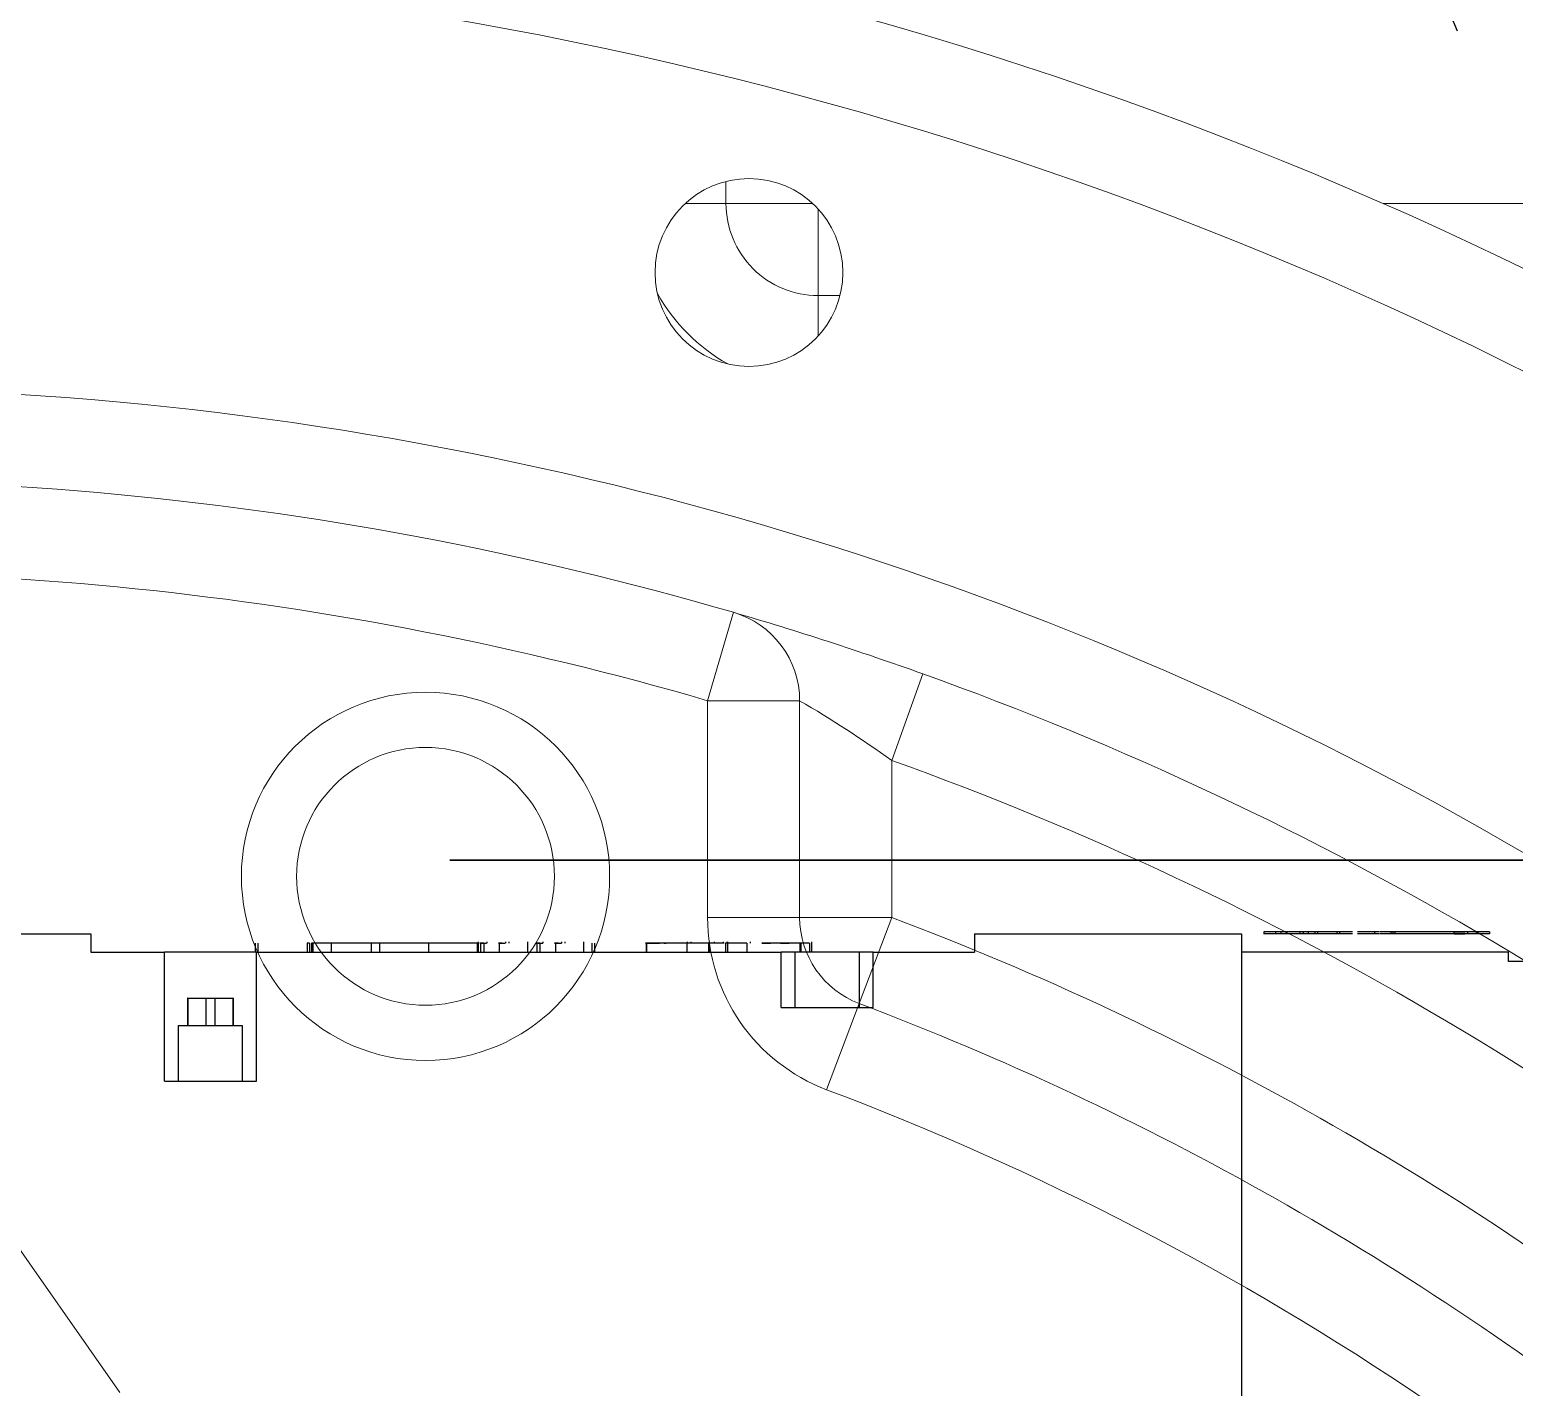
# Model space of a CAD drawing. Header units: millimetres. Extents: x 10462777 to 22643323, y 453826 to 1389191.
# Drawn here: x 11300120.1 to 11300200.7, y 584405.8 to 584479.5 of the extents above; entities that cross this region are included whole.
import ezdxf

# ---------------------------------------------------------------- set-up
doc = ezdxf.new("R2010")
doc.units = ezdxf.units.MM
doc.header["$LTSCALE"] = 200
doc.header["$MEASUREMENT"] = 0
doc.linetypes.add('CENTER2', pattern=[1.125, 0.75, -0.125, 0.125, -0.125])
doc.linetypes.add('PHANTOM', pattern=[2.5, 1.25, -0.25, 0.25, -0.25, 0.25, -0.25])
doc.layers.get('0').update_dxf_attribs({"linetype": 'CONTINUOUS'})
for name, color, linetype in [('2', 2, 'CONTINUOUS'), ('205', 4, 'CONTINUOUS'), ('DV1_DEFAULT', 7, 'CONTINUOUS')]:
    doc.layers.add(name, color=color, linetype=linetype)
doc.layers.add('LAYOUT', color=8, linetype='CONTINUOUS', lineweight=25)

# ---------------------------------------------------------------- blocks, each defined once
blk = doc.blocks.new('r710ic')
at = {"layer": 'DV1_DEFAULT', "color": 7, "linetype": 'Continuous', "lineweight": 0}
for p, q in [((271846.368, 104318.326), (271846.368, 104408.557)), ((271871.907, 104293.314), (271876.614, 104291.628)), ((271876.614, 104291.628), (271885.138, 104291.628)), ((271885.138, 104291.628), (271885.138, 104286.628)), ((271885.138, 104291.628), (271889.815, 104289.862)), ((271894.493, 104288.095), (271889.815, 104289.862)), ((271851.368, 104288.818), (271851.368, 104287.628)), ((271846.368, 104282.628), (271846.368, 104287.335)), ((271851.368, 104287.628), (271846.662, 104287.628)), ((271853.567, 104287.628), (271851.368, 104287.628)), ((271873.368, 104286.628), (271885.138, 104286.628)), ((271873.368, 104281.628), (271873.368, 104286.628)), ((271885.138, 104281.628), (271885.138, 104286.628)), ((271846.368, 104282.628), (271845.169, 104282.628)), ((271846.368, 104280.414), (271846.368, 104282.628)), ((271873.368, 104281.628), (271868.568, 104283.028)), ((271885.138, 104281.628), (271873.368, 104281.628)), ((271883.976, 104230.828), (271910.942, 104249.71))]:
    blk.add_line(p, q, dxfattribs=at)
at = {"layer": 'DV1_DEFAULT', "color": 3, "linetype": 'CENTER2', "lineweight": 0}
blk.add_circle((272041.368, 104232.628), 367.644, dxfattribs=at)
at = {"layer": 'DV1_DEFAULT', "color": 7, "linetype": 'Continuous', "lineweight": 0}
for centre, radius in [((271850.115, 104283.875), 5.1), ((271882.908, 104266.31), 10), ((271882.908, 104266.31), 7)]:
    blk.add_circle(centre, radius, dxfattribs=at)
for centre, radius, start, end in [((272041.368, 104232.628), 213, 126.26703, 191.52219), ((272041.368, 104232.628), 208, 127.28422, 190.91197), ((272041.368, 104232.628), 185, 132.92818, 187.69331), ((272041.368, 104232.628), 180, 138.46678, 160.2971), ((272041.368, 104232.628), 175, 138.46678, 160.2971), ((272041.368, 104232.628), 167, 141.6681, 159.31111), ((272041.368, 104232.628), 162, 141.6681, 159.31111), ((272041.368, 104232.628), 157, 145.89644, 159.31111), ((272041.368, 104232.628), 180, 160.2971, 163.7398), ((271928.395, 104254.463), 63.738, 144.33105, 149.69153), ((271885.138, 104291.628), 5, 270, 339.31111), ((271846.368, 104287.628), 5, 270, 0), ((271885.138, 104291.628), 10, 270, 339.31111), ((271873.368, 104281.628), 5, 90, 163.7398), ((271846.368, 104287.628), 10, 299.25132, 330.63955), ((272041.368, 104232.628), 180, 163.7398, 186.14345), ((272041.368, 104232.628), 175, 163.7398, 184.50662)]:
    blk.add_arc(centre, radius, start, end, dxfattribs=at)
at = {"layer": 'LAYOUT', "color": 3}
blk.add_circle((272041.368, 104232.628), 2050.12, dxfattribs=at)
blk = doc.blocks.new('A$C7DA30AB0')
at = {"layer": 'LAYOUT', "color": 6, "linetype": 'PHANTOM'}
blk.add_circle((3030.448, 3025.987, 0), 2693.021, dxfattribs=at)

msp = doc.modelspace()

# ---------------------------------------------------------------- linework, layer by layer
at = {"layer": '2', "color": 172, "linetype": 'Continuous'}
for p, q in [((11300142.87278, 584434.43819, 0), (11300310.96133, 584434.43819, 0)), ((11300254.78821, 584434.43819, 0), (11300142.87278, 584434.43819, 0))]:
    msp.add_line(p, q, dxfattribs=at)
at = {"layer": '2', "color": 95, "linetype": 'Continuous'}
for p, q in [((11300142.87278, 584434.43819, 0), (11300145.68359, 584434.43819, 0)), ((11300142.87278, 584434.43819, 0), (11300172.87321, 584434.43819, 0)), ((11300246.71097, 584434.43819, 0), (11300145.68359, 584434.43819, 0)), ((11300172.87321, 584434.43819, 0), (11300291.84895, 584434.43819, 0))]:
    msp.add_line(p, q, dxfattribs=at)
at = {"layer": '205', "color": 252, "linetype": 'Continuous'}
for p, q in [((11300108.8723, 584430.43813, 0), (11300123.3725, 584430.43813, 0)), ((11300123.3725, 584430.43813, 0), (11300123.3725, 584429.43812, 0)), ((11300171.37319, 584430.43813, 0), (11300171.37319, 584429.43812, 0)), ((11300171.37319, 584430.43813, 0), (11300185.87339, 584430.43813, 0)), ((11300185.87339, 584430.43813, 0), (11300185.87339, 584396.43765, 0)), ((11300187.08832, 584430.53813, 0), (11300187.08832, 584430.43813, 0)), ((11300187.71333, 584430.53813, 0), (11300187.08832, 584430.53813, 0)), ((11300187.71333, 584430.43813, 0), (11300187.08832, 584430.43813, 0)), ((11300187.71333, 584430.53813, 0), (11300187.71333, 584430.43813, 0)), ((11300188.01691, 584430.53813, 0), (11300187.71333, 584430.53813, 0)), ((11300188.01691, 584430.43813, 0), (11300187.71333, 584430.43813, 0)), ((11300188.01691, 584430.53813, 0), (11300188.01691, 584430.43813, 0)), ((11300188.28477, 584430.53813, 0), (11300188.01691, 584430.53813, 0)), ((11300188.28477, 584430.43813, 0), (11300188.01691, 584430.43813, 0)), ((11300188.28477, 584430.53813, 0), (11300188.28477, 584430.43813, 0)), ((11300189.03478, 584430.53813, 0), (11300188.28477, 584430.53813, 0)), ((11300189.03478, 584430.43813, 0), (11300188.28477, 584430.43813, 0)), ((11300188.4963, 584430.53813, 0), (11300188.4963, 584430.55064, 0)), ((11300188.4963, 584430.42563, 0), (11300188.4963, 584430.43814, 0)), ((11300189.21646, 584430.53813, 0), (11300189.03477, 584430.53813, 0)), ((11300189.21646, 584430.43813, 0), (11300189.03477, 584430.43813, 0)), ((11300189.03478, 584430.53813, 0), (11300189.03478, 584430.43813, 0)), ((11300189.17872, 584430.53813, 0), (11300189.17872, 584430.55064, 0)), ((11300189.17872, 584430.42563, 0), (11300189.17872, 584430.43814, 0)), ((11300189.21646, 584430.53813, 0), (11300189.21646, 584430.43813, 0)), ((11300189.48432, 584430.53813, 0), (11300189.21646, 584430.53813, 0)), ((11300189.48432, 584430.43813, 0), (11300189.21646, 584430.43813, 0)), ((11300189.48432, 584430.53813, 0), (11300189.48432, 584430.43813, 0)), ((11300189.85622, 584430.53813, 0), (11300189.48432, 584430.53813, 0)), ((11300189.85622, 584430.43813, 0), (11300189.48432, 584430.43813, 0)), ((11300189.69585, 584430.53813, 0), (11300189.69585, 584430.55064, 0)), ((11300189.69585, 584430.42563, 0), (11300189.69585, 584430.43813, 0)), ((11300189.99908, 584430.53813, 0), (11300189.85622, 584430.53813, 0)), ((11300189.85622, 584430.53813, 0), (11300189.85622, 584430.43813, 0)), ((11300189.99908, 584430.43813, 0), (11300189.85622, 584430.43813, 0)), ((11300189.99908, 584430.53813, 0), (11300189.99908, 584430.43813, 0)), ((11300191.05575, 584430.53813, 0), (11300189.99908, 584430.53813, 0)), ((11300191.05575, 584430.43813, 0), (11300189.99908, 584430.43813, 0)), ((11300191.19863, 584430.53813, 0), (11300191.05577, 584430.53813, 0)), ((11300191.05577, 584430.53813, 0), (11300191.05577, 584430.43813, 0)), ((11300191.19863, 584430.43813, 0), (11300191.05577, 584430.43813, 0)), ((11300191.19863, 584430.53813, 0), (11300191.19863, 584430.43813, 0)), ((11300191.89475, 584430.53813, 0), (11300191.19863, 584430.53813, 0)), ((11300191.89475, 584430.43813, 0), (11300191.19863, 584430.43813, 0)), ((11300193.09151, 584430.53813, 0), (11300193.09151, 584430.43813, 0)), ((11300193.98128, 584430.53813, 0), (11300193.98128, 584430.43813, 0)), ((11300194.08837, 584430.53813, 0), (11300194.08837, 584430.43813, 0)), ((11300194.08842, 584430.53813, 0), (11300194.08842, 584430.43813, 0)), ((11300194.19557, 584430.53813, 0), (11300194.08842, 584430.53813, 0)), ((11300194.19557, 584430.43813, 0), (11300194.08842, 584430.43813, 0)), ((11300194.19557, 584430.53813, 0), (11300194.19557, 584430.43813, 0)), ((11300197.4099, 584430.53813, 0), (11300197.4099, 584430.43813, 0)), ((11300198.14205, 584430.53813, 0), (11300197.4099, 584430.53813, 0)), ((11300198.14205, 584430.43813, 0), (11300197.4099, 584430.43813, 0)), ((11300198.14205, 584430.53813, 0), (11300198.14205, 584430.43813, 0)), ((11300199.3416, 584430.53813, 0), (11300198.60945, 584430.53813, 0)), ((11300198.60945, 584430.53813, 0), (11300198.60945, 584430.43813, 0)), ((11300199.3416, 584430.43813, 0), (11300198.60945, 584430.43813, 0)), ((11300199.3416, 584430.53813, 0), (11300199.3416, 584430.43813, 0)), ((11300123.3725, 584429.43812, 0), (11300127.37256, 584429.43812, 0)), ((11300127.37256, 584422.43802, 0), (11300127.37256, 584429.43812, 0)), ((11300132.37263, 584429.43812, 0), (11300127.37256, 584429.43812, 0)), ((11300132.31276, 584429.93813, 0), (11300132.31276, 584429.43812, 0)), ((11300132.37263, 584422.43802, 0), (11300132.37263, 584429.43812, 0)), ((11300132.37263, 584429.43812, 0), (11300160.87304, 584429.43812, 0)), ((11300132.45562, 584429.93813, 0), (11300132.45562, 584429.43812, 0)), ((11300135.12232, 584429.93813, 0), (11300135.12232, 584429.43812, 0)), ((11300135.26518, 584429.93813, 0), (11300135.12232, 584429.93813, 0)), ((11300135.25049, 584429.93813, 0), (11300135.25049, 584429.43812, 0)), ((11300135.26518, 584429.93813, 0), (11300135.26518, 584429.43812, 0)), ((11300135.36042, 584429.93813, 0), (11300135.36042, 584429.43812, 0)), ((11300135.43185, 584429.93813, 0), (11300135.36042, 584429.93813, 0)), ((11300136.44099, 584429.93813, 0), (11300135.43185, 584429.93813, 0)), ((11300135.43185, 584429.93813, 0), (11300135.43185, 584429.43812, 0)), ((11300136.44099, 584429.93813, 0), (11300136.36956, 584429.93813, 0)), ((11300136.44099, 584429.93813, 0), (11300136.44099, 584429.43812, 0)), ((11300138.60769, 584429.93813, 0), (11300136.44099, 584429.93813, 0)), ((11300138.60769, 584429.93813, 0), (11300138.60769, 584429.43812, 0)), ((11300139.06008, 584429.93813, 0), (11300138.60769, 584429.93813, 0)), ((11300139.06007, 584429.93813, 0), (11300139.06007, 584429.43812, 0)), ((11300141.72678, 584429.93813, 0), (11300139.06007, 584429.93813, 0)), ((11300142.5766, 584429.93813, 0), (11300141.72675, 584429.93813, 0)), ((11300141.72678, 584429.93813, 0), (11300141.72678, 584429.43812, 0)), ((11300142.77901, 584429.93813, 0), (11300142.57659, 584429.93813, 0)), ((11300144.36967, 584429.93813, 0), (11300144.36967, 584429.43812, 0)), ((11300144.4411, 584429.43812, 0), (11300144.4411, 584430.00063, 0)), ((11300144.55103, 584429.93813, 0), (11300144.55103, 584429.43812, 0)), ((11300144.7177, 584429.93813, 0), (11300144.7177, 584429.43812, 0)), ((11300144.88432, 584430.00063, 0), (11300144.88432, 584429.93812, 0)), ((11300145.56016, 584429.93813, 0), (11300145.56016, 584429.43812, 0)), ((11300145.89346, 584430.00063, 0), (11300145.89346, 584429.93812, 0)), ((11300146.09901, 584429.93813, 0), (11300146.09901, 584430.00063, 0)), ((11300147.10814, 584429.43813, 0), (11300147.10814, 584430.00063, 0)), ((11300147.59869, 584429.93813, 0), (11300147.59869, 584429.43812, 0)), ((11300147.76536, 584429.93813, 0), (11300147.76536, 584429.43812, 0)), ((11300147.93198, 584430.00063, 0), (11300147.93198, 584429.93813, 0)), ((11300148.60783, 584429.93813, 0), (11300148.60783, 584429.43812, 0)), ((11300148.94112, 584430.00063, 0), (11300148.94112, 584429.93813, 0)), ((11300149.14667, 584429.93812, 0), (11300149.14667, 584430.00063, 0)), ((11300150.15581, 584429.43812, 0), (11300150.15581, 584430.00063, 0)), ((11300150.59873, 584429.93813, 0), (11300150.59873, 584429.43812, 0)), ((11300150.74159, 584429.93813, 0), (11300150.74159, 584429.43812, 0)), ((11300153.53647, 584429.93813, 0), (11300153.53647, 584429.43812, 0)), ((11300153.55294, 584429.93813, 0), (11300153.55294, 584429.43812, 0)), ((11300155.75078, 584429.93813, 0), (11300154.74165, 584429.93813, 0)), ((11300155.75079, 584429.93813, 0), (11300155.75079, 584429.43812, 0)), ((11300156.91747, 584429.93813, 0), (11300155.75079, 584429.93813, 0)), ((11300155.76704, 584430.00063, 0), (11300155.76704, 584429.93812, 0)), ((11300155.96946, 584430.00063, 0), (11300155.96946, 584429.93812, 0)), ((11300156.91747, 584429.93813, 0), (11300156.91747, 584429.43812, 0)), ((11300156.95597, 584429.93813, 0), (11300156.91747, 584429.93813, 0)), ((11300156.95575, 584430.00063, 0), (11300156.95575, 584429.93813, 0)), ((11300156.95597, 584429.93813, 0), (11300156.95597, 584429.43812, 0)), ((11300157.23071, 584430.00063, 0), (11300157.23071, 584429.93813, 0)), ((11300157.78164, 584429.93813, 0), (11300157.4651, 584429.93813, 0)), ((11300157.74348, 584429.93813, 0), (11300157.74348, 584430.00063, 0)), ((11300157.84598, 584429.93813, 0), (11300157.84598, 584429.43812, 0)), ((11300157.9651, 584429.93813, 0), (11300157.84605, 584429.93813, 0)), ((11300157.84605, 584429.93813, 0), (11300157.84605, 584429.43812, 0)), ((11300157.94589, 584429.93813, 0), (11300157.94589, 584430.00063, 0)), ((11300157.96488, 584430.00063, 0), (11300157.96488, 584429.93813, 0)), ((11300157.9651, 584429.93813, 0), (11300157.9651, 584429.43812, 0)), ((11300159.00127, 584429.93813, 0), (11300159.00127, 584429.43812, 0)), ((11300159.20715, 584429.93812, 0), (11300159.20715, 584430.00063, 0)), ((11300160.87304, 584426.43808, 0), (11300160.87304, 584429.43812, 0)), ((11300161.62307, 584429.43812, 0), (11300160.87304, 584429.43812, 0)), ((11300161.62305, 584429.43812, 0), (11300161.62305, 584426.43808, 0)), ((11300163.37307, 584429.43812, 0), (11300161.62305, 584429.43812, 0)), ((11300161.89373, 584429.93813, 0), (11300161.89373, 584429.43812, 0)), ((11300161.94135, 584429.93813, 0), (11300161.94135, 584429.43812, 0)), ((11300162.41755, 584429.93813, 0), (11300162.41755, 584429.43812, 0)), ((11300162.53668, 584429.43812, 0), (11300162.53668, 584430.00063, 0)), ((11300165.1231, 584429.43812, 0), (11300163.37307, 584429.43812, 0)), ((11300165.87311, 584429.43812, 0), (11300165.12307, 584429.43812, 0)), ((11300165.1231, 584426.43808, 0), (11300165.1231, 584429.43812, 0)), ((11300165.87311, 584426.43808, 0), (11300165.87311, 584429.43812, 0)), ((11300165.87311, 584429.43812, 0), (11300171.37319, 584429.43812, 0)), ((11300200.3736, 584429.43812, 0), (11300185.87339, 584429.43812, 0)), ((11300200.3736, 584428.93811, 0), (11300200.3736, 584429.43812, 0)), ((11300213.37378, 584428.93811, 0), (11300200.3736, 584428.93811, 0)), ((11300128.62258, 584426.93808, 0), (11300128.62258, 584425.43806, 0)), ((11300128.64783, 584426.93808, 0), (11300128.62258, 584426.93808, 0)), ((11300128.64783, 584426.93808, 0), (11300128.64783, 584425.43806, 0)), ((11300128.64783, 584426.93808, 0), (11300129.62259, 584426.93808, 0)), ((11300129.62259, 584426.93808, 0), (11300129.62259, 584425.43806, 0)), ((11300129.62259, 584426.93808, 0), (11300130.1226, 584426.93808, 0)), ((11300130.1226, 584426.93808, 0), (11300130.1226, 584425.43806, 0)), ((11300130.1226, 584426.93808, 0), (11300131.09736, 584426.93808, 0)), ((11300131.09736, 584426.93808, 0), (11300131.09736, 584425.43806, 0)), ((11300131.09736, 584426.93808, 0), (11300131.12261, 584426.93808, 0)), ((11300131.12261, 584425.43806, 0), (11300131.12261, 584426.93808, 0)), ((11300160.87304, 584426.43808, 0), (11300165.87311, 584426.43808, 0)), ((11300128.12257, 584425.43806, 0), (11300128.12257, 584422.43802, 0)), ((11300129.8726, 584425.43806, 0), (11300128.12257, 584425.43806, 0)), ((11300131.62262, 584425.43806, 0), (11300129.8726, 584425.43806, 0)), ((11300131.62262, 584422.43802, 0), (11300131.62262, 584425.43806, 0)), ((11300127.37256, 584422.43802, 0), (11300132.37263, 584422.43802, 0))]:
    msp.add_line(p, q, dxfattribs=at)
for points, knots in [([(11300193.33841, 584430.53813, 0), (11300193.33393, 584430.53813, 0), (11300193.32537, 584430.53813, 0), (11300193.30725, 584430.53813, 0), (11300193.28715, 584430.53813, 0), (11300193.26414, 584430.53813, 0), (11300193.23853, 584430.53813, 0), (11300193.21059, 584430.53813, 0), (11300193.17916, 584430.53813, 0), (11300193.13321, 584430.53813, 0), (11300193.07162, 584430.53813, 0), (11300192.99543, 584430.53813, 0), (11300192.91411, 584430.53813, 0), (11300192.83015, 584430.53813, 0), (11300192.74579, 584430.53813, 0), (11300192.66226, 584430.53813, 0), (11300192.58, 584430.53813, 0), (11300192.51211, 584430.53813, 0), (11300192.45777, 584430.53813, 0), (11300192.41759, 584430.53813, 0), (11300192.37729, 584430.53813, 0), (11300192.33696, 584430.53813, 0), (11300192.29658, 584430.53813, 0), (11300192.25642, 584430.53813, 0), (11300192.21642, 584430.53813, 0), (11300192.18825, 584430.53813, 0), (11300192.17329, 584430.53813, 0), (11300192.17112, 584430.53813, 0)], [0, 0, 0, 0, 0.06662064, 0.12734973, 0.18259959, 0.23214338, 0.2765127, 0.31595013, 0.35066706, 0.38108158, 0.43640992, 0.48759583, 0.53615986, 0.5833053, 0.63039407, 0.67648421, 0.72184443, 0.76675654, 0.78962423, 0.81357549, 0.83842138, 0.86527624, 0.89409503, 0.92510292, 0.95796484, 0.9938578, 1, 1, 1, 1]), ([(11300193.33841, 584430.43813, 0), (11300193.33393, 584430.43813, 0), (11300193.32537, 584430.43813, 0), (11300193.30725, 584430.43813, 0), (11300193.28715, 584430.43813, 0), (11300193.26414, 584430.43813, 0), (11300193.23853, 584430.43813, 0), (11300193.21059, 584430.43813, 0), (11300193.17916, 584430.43813, 0), (11300193.13321, 584430.43813, 0), (11300193.07162, 584430.43813, 0), (11300192.99543, 584430.43813, 0), (11300192.91411, 584430.43813, 0), (11300192.83015, 584430.43813, 0), (11300192.74579, 584430.43813, 0), (11300192.66226, 584430.43813, 0), (11300192.58, 584430.43813, 0), (11300192.51211, 584430.43813, 0), (11300192.45777, 584430.43813, 0), (11300192.41759, 584430.43813, 0), (11300192.37729, 584430.43813, 0), (11300192.33696, 584430.43813, 0), (11300192.29658, 584430.43813, 0), (11300192.25642, 584430.43813, 0), (11300192.21642, 584430.43813, 0), (11300192.18825, 584430.43813, 0), (11300192.17329, 584430.43813, 0), (11300192.17112, 584430.43813, 0)], [0, 0, 0, 0, 0.06662064, 0.12734973, 0.18259959, 0.23214338, 0.2765127, 0.31595013, 0.35066706, 0.38108158, 0.43640992, 0.48759583, 0.53615986, 0.5833053, 0.63039407, 0.67648421, 0.72184443, 0.76675654, 0.78962423, 0.81357549, 0.83842138, 0.86527624, 0.89409503, 0.92510292, 0.95796484, 0.9938578, 1, 1, 1, 1]), ([(11300194.53796, 584430.53813, 0), (11300194.53348, 584430.53813, 0), (11300194.52492, 584430.53813, 0), (11300194.50681, 584430.53813, 0), (11300194.4867, 584430.53813, 0), (11300194.46369, 584430.53813, 0), (11300194.43808, 584430.53813, 0), (11300194.41014, 584430.53813, 0), (11300194.37871, 584430.53813, 0), (11300194.33277, 584430.53813, 0), (11300194.27117, 584430.53813, 0), (11300194.19498, 584430.53813, 0), (11300194.11366, 584430.53813, 0), (11300194.0297, 584430.53813, 0), (11300193.94534, 584430.53813, 0), (11300193.86181, 584430.53813, 0), (11300193.77955, 584430.53813, 0), (11300193.71167, 584430.53813, 0), (11300193.65732, 584430.53813, 0), (11300193.61715, 584430.53813, 0), (11300193.57684, 584430.53813, 0), (11300193.53651, 584430.53813, 0), (11300193.49613, 584430.53813, 0), (11300193.45597, 584430.53813, 0), (11300193.41597, 584430.53813, 0), (11300193.3878, 584430.53813, 0), (11300193.37284, 584430.53813, 0), (11300193.37068, 584430.53813, 0)], [0, 0, 0, 0, 0.06662064, 0.12734973, 0.18259959, 0.23214338, 0.2765127, 0.31595013, 0.35066706, 0.38108158, 0.43640992, 0.48759583, 0.53615986, 0.5833053, 0.63039407, 0.67648421, 0.72184443, 0.76675654, 0.78962423, 0.81357549, 0.83842138, 0.86527624, 0.89409503, 0.92510292, 0.95796484, 0.9938578, 1, 1, 1, 1]), ([(11300194.53796, 584430.43813, 0), (11300194.53348, 584430.43813, 0), (11300194.52492, 584430.43813, 0), (11300194.50681, 584430.43813, 0), (11300194.4867, 584430.43813, 0), (11300194.46369, 584430.43813, 0), (11300194.43808, 584430.43813, 0), (11300194.41014, 584430.43813, 0), (11300194.37871, 584430.43813, 0), (11300194.33277, 584430.43813, 0), (11300194.27117, 584430.43813, 0), (11300194.19498, 584430.43813, 0), (11300194.11366, 584430.43813, 0), (11300194.0297, 584430.43813, 0), (11300193.94534, 584430.43813, 0), (11300193.86181, 584430.43813, 0), (11300193.77955, 584430.43813, 0), (11300193.71167, 584430.43813, 0), (11300193.65732, 584430.43813, 0), (11300193.61715, 584430.43813, 0), (11300193.57684, 584430.43813, 0), (11300193.53651, 584430.43813, 0), (11300193.49613, 584430.43813, 0), (11300193.45597, 584430.43813, 0), (11300193.41597, 584430.43813, 0), (11300193.3878, 584430.43813, 0), (11300193.37284, 584430.43813, 0), (11300193.37068, 584430.43813, 0)], [0, 0, 0, 0, 0.06662064, 0.12734973, 0.18259959, 0.23214338, 0.2765127, 0.31595013, 0.35066706, 0.38108158, 0.43640992, 0.48759583, 0.53615986, 0.5833053, 0.63039407, 0.67648421, 0.72184443, 0.76675654, 0.78962423, 0.81357549, 0.83842138, 0.86527624, 0.89409503, 0.92510292, 0.95796484, 0.9938578, 1, 1, 1, 1]), ([(11300195.8563, 584430.53813, 0), (11300195.85531, 584430.53813, 0), (11300195.85335, 584430.53813, 0), (11300195.84098, 584430.53813, 0), (11300195.81899, 584430.53813, 0), (11300195.78857, 584430.53813, 0), (11300195.75051, 584430.53813, 0), (11300195.70236, 584430.53813, 0), (11300195.64652, 584430.53813, 0), (11300195.58187, 584430.53813, 0), (11300195.51369, 584430.53813, 0), (11300195.44678, 584430.53813, 0), (11300195.37998, 584430.53813, 0), (11300195.31501, 584430.53813, 0), (11300195.25102, 584430.53813, 0), (11300195.18723, 584430.53813, 0), (11300195.12525, 584430.53813, 0), (11300195.0453, 584430.53813, 0), (11300194.95363, 584430.53813, 0), (11300194.85457, 584430.53813, 0), (11300194.76977, 584430.53813, 0), (11300194.69693, 584430.53813, 0), (11300194.63198, 584430.53813, 0), (11300194.5691, 584430.53813, 0), (11300194.50641, 584430.53813, 0), (11300194.44601, 584430.53813, 0), (11300194.38892, 584430.53813, 0), (11300194.33861, 584430.53813, 0), (11300194.29495, 584430.53813, 0), (11300194.26656, 584430.53813, 0), (11300194.24543, 584430.53813, 0), (11300194.22789, 584430.53813, 0), (11300194.21795, 584430.53813, 0), (11300194.21008, 584430.53813, 0), (11300194.20289, 584430.53813, 0), (11300194.19912, 584430.53813, 0), (11300194.19527, 584430.53813, 0), (11300194.19549, 584430.53813, 0), (11300194.19564, 584430.53813, 0)], [0, 0, 0, 0, 0.0499135, 0.09843398, 0.14534976, 0.19128599, 0.23597059, 0.27998786, 0.32372501, 0.36704198, 0.40861393, 0.44666381, 0.48127224, 0.51231767, 0.54048093, 0.56594135, 0.58884945, 0.61004762, 0.64865229, 0.68183565, 0.71021715, 0.73370489, 0.75548646, 0.77772703, 0.80113089, 0.82539189, 0.84894652, 0.86949102, 0.88740733, 0.90254034, 0.90809689, 0.91266798, 0.9186997, 0.92781495, 0.94046914, 0.95650901, 0.97649552, 1, 1, 1, 1]), ([(11300195.8563, 584430.43813, 0), (11300195.85531, 584430.43813, 0), (11300195.85335, 584430.43813, 0), (11300195.84098, 584430.43813, 0), (11300195.81899, 584430.43813, 0), (11300195.78857, 584430.43813, 0), (11300195.75051, 584430.43813, 0), (11300195.70236, 584430.43813, 0), (11300195.64652, 584430.43813, 0), (11300195.58187, 584430.43813, 0), (11300195.51369, 584430.43813, 0), (11300195.44678, 584430.43813, 0), (11300195.37998, 584430.43813, 0), (11300195.31501, 584430.43813, 0), (11300195.25102, 584430.43813, 0), (11300195.18723, 584430.43813, 0), (11300195.12525, 584430.43813, 0), (11300195.0453, 584430.43813, 0), (11300194.95363, 584430.43813, 0), (11300194.85457, 584430.43813, 0), (11300194.76977, 584430.43813, 0), (11300194.69693, 584430.43813, 0), (11300194.63198, 584430.43813, 0), (11300194.5691, 584430.43813, 0), (11300194.50641, 584430.43813, 0), (11300194.44601, 584430.43813, 0), (11300194.38892, 584430.43813, 0), (11300194.33861, 584430.43813, 0), (11300194.29495, 584430.43813, 0), (11300194.26656, 584430.43813, 0), (11300194.24543, 584430.43813, 0), (11300194.22789, 584430.43813, 0), (11300194.21795, 584430.43813, 0), (11300194.21008, 584430.43813, 0), (11300194.20289, 584430.43813, 0), (11300194.19912, 584430.43813, 0), (11300194.19527, 584430.43813, 0), (11300194.19549, 584430.43813, 0), (11300194.19564, 584430.43813, 0)], [0, 0, 0, 0, 0.0499135, 0.09843398, 0.14534976, 0.19128599, 0.23597059, 0.27998786, 0.32372501, 0.36704198, 0.40861393, 0.44666381, 0.48127224, 0.51231767, 0.54048093, 0.56594135, 0.58884945, 0.61004762, 0.64865229, 0.68183565, 0.71021715, 0.73370489, 0.75548646, 0.77772703, 0.80113089, 0.82539189, 0.84894652, 0.86949102, 0.88740733, 0.90254034, 0.90809689, 0.91266798, 0.9186997, 0.92781495, 0.94046914, 0.95650901, 0.97649552, 1, 1, 1, 1]), ([(11300196.93414, 584430.53813, 0), (11300196.92364, 584430.53813, 0), (11300196.89603, 584430.53813, 0), (11300196.84608, 584430.53813, 0), (11300196.78142, 584430.53813, 0), (11300196.71324, 584430.53813, 0), (11300196.64633, 584430.53813, 0), (11300196.57953, 584430.53813, 0), (11300196.51456, 584430.53813, 0), (11300196.45057, 584430.53813, 0), (11300196.38679, 584430.53813, 0), (11300196.3248, 584430.53813, 0), (11300196.24485, 584430.53813, 0), (11300196.15318, 584430.53813, 0), (11300196.05412, 584430.53813, 0), (11300195.96933, 584430.53813, 0), (11300195.89648, 584430.53813, 0), (11300195.83153, 584430.53813, 0), (11300195.76865, 584430.53813, 0), (11300195.70596, 584430.53813, 0), (11300195.64556, 584430.53813, 0), (11300195.58847, 584430.53813, 0), (11300195.53816, 584430.53813, 0), (11300195.4945, 584430.53813, 0), (11300195.46611, 584430.53813, 0), (11300195.44498, 584430.53813, 0), (11300195.42744, 584430.53813, 0), (11300195.41751, 584430.53813, 0), (11300195.40963, 584430.53813, 0), (11300195.40244, 584430.53813, 0), (11300195.39867, 584430.53813, 0), (11300195.39567, 584430.53813, 0), (11300195.39519, 584430.53813, 0), (11300195.39512, 584430.53813, 0)], [0, 0, 0, 0, 0.04098853, 0.10033365, 0.15910865, 0.21551592, 0.26714423, 0.31410297, 0.35622724, 0.3944408, 0.42898698, 0.46007003, 0.48883296, 0.54121404, 0.58623917, 0.62474885, 0.65661839, 0.68617289, 0.71635021, 0.74810594, 0.78102469, 0.81298498, 0.84086096, 0.86517087, 0.88570422, 0.89324367, 0.899446, 0.90763019, 0.9199983, 0.93716824, 0.95893208, 0.98605095, 1, 1, 1, 1]), ([(11300196.93021, 584430.43813, 0), (11300196.92084, 584430.43813, 0), (11300196.89444, 584430.43813, 0), (11300196.84608, 584430.43813, 0), (11300196.78142, 584430.43813, 0), (11300196.71324, 584430.43813, 0), (11300196.64633, 584430.43813, 0), (11300196.57953, 584430.43813, 0), (11300196.51456, 584430.43813, 0), (11300196.45057, 584430.43813, 0), (11300196.38679, 584430.43813, 0), (11300196.3248, 584430.43813, 0), (11300196.24485, 584430.43813, 0), (11300196.15318, 584430.43813, 0), (11300196.05412, 584430.43813, 0), (11300195.96933, 584430.43813, 0), (11300195.89648, 584430.43813, 0), (11300195.83153, 584430.43813, 0), (11300195.76865, 584430.43813, 0), (11300195.70596, 584430.43813, 0), (11300195.64556, 584430.43813, 0), (11300195.58847, 584430.43813, 0), (11300195.53816, 584430.43813, 0), (11300195.4945, 584430.43813, 0), (11300195.46611, 584430.43813, 0), (11300195.44498, 584430.43813, 0), (11300195.42744, 584430.43813, 0), (11300195.41751, 584430.43813, 0), (11300195.40963, 584430.43813, 0), (11300195.40244, 584430.43813, 0), (11300195.39867, 584430.43813, 0), (11300195.39567, 584430.43813, 0), (11300195.39519, 584430.43813, 0), (11300195.39512, 584430.43813, 0)], [0, 0, 0, 0, 0.0361056, 0.09575288, 0.15482714, 0.21152161, 0.26341279, 0.31061063, 0.35294938, 0.39135752, 0.4260796, 0.45732091, 0.48623029, 0.53887807, 0.58413245, 0.62283821, 0.65487002, 0.684575, 0.71490597, 0.74682338, 0.77990975, 0.81203277, 0.84005069, 0.86448437, 0.88512227, 0.89270011, 0.89893401, 0.90715988, 0.91959096, 0.93684833, 0.95872297, 0.98597993, 1, 1, 1, 1]), ([(11300197.4099, 584430.53813, 0), (11300197.36087, 584430.53813, 0), (11300197.26568, 584430.53813, 0), (11300197.12854, 584430.53813, 0), (11300197.00114, 584430.53813, 0), (11300196.88384, 584430.53813, 0), (11300196.77653, 584430.53813, 0), (11300196.67898, 584430.53813, 0), (11300196.5925, 584430.53813, 0), (11300196.51467, 584430.53813, 0), (11300196.44759, 584430.53813, 0), (11300196.38888, 584430.53813, 0), (11300196.3406, 584430.53813, 0), (11300196.29974, 584430.53813, 0), (11300196.27188, 584430.53813, 0), (11300196.25826, 584430.53813, 0), (11300196.25314, 584430.53813, 0)], [0, 0, 0, 0, 0.0848666, 0.16476547, 0.23981081, 0.31144236, 0.37952844, 0.44520521, 0.50928459, 0.57307852, 0.63785594, 0.70535983, 0.7766214, 0.85184313, 0.93262899, 1, 1, 1, 1]), ([(11300197.4099, 584430.43813, 0), (11300197.36087, 584430.43813, 0), (11300197.26568, 584430.43813, 0), (11300197.12854, 584430.43813, 0), (11300197.00114, 584430.43813, 0), (11300196.88384, 584430.43813, 0), (11300196.77653, 584430.43813, 0), (11300196.67898, 584430.43813, 0), (11300196.5925, 584430.43813, 0), (11300196.51467, 584430.43813, 0), (11300196.44759, 584430.43813, 0), (11300196.38888, 584430.43813, 0), (11300196.3406, 584430.43813, 0), (11300196.29974, 584430.43813, 0), (11300196.27188, 584430.43813, 0), (11300196.25826, 584430.43813, 0), (11300196.25314, 584430.43813, 0)], [0, 0, 0, 0, 0.0848666, 0.16476547, 0.23981081, 0.31144236, 0.37952844, 0.44520521, 0.50928459, 0.57307852, 0.63785594, 0.70535983, 0.7766214, 0.85184313, 0.93262899, 1, 1, 1, 1]), ([(11300198.60945, 584430.53813, 0), (11300198.56042, 584430.53813, 0), (11300198.46524, 584430.53813, 0), (11300198.3281, 584430.53813, 0), (11300198.20069, 584430.53813, 0), (11300198.08339, 584430.53813, 0), (11300197.97608, 584430.53813, 0), (11300197.87853, 584430.53813, 0), (11300197.79205, 584430.53813, 0), (11300197.71422, 584430.53813, 0), (11300197.64715, 584430.53813, 0), (11300197.58843, 584430.53813, 0), (11300197.54015, 584430.53813, 0), (11300197.49929, 584430.53813, 0), (11300197.46913, 584430.53813, 0), (11300197.44641, 584430.53813, 0), (11300197.4339, 584430.53813, 0), (11300197.42928, 584430.53813, 0), (11300197.43398, 584430.53813, 0), (11300197.44665, 584430.53813, 0), (11300197.46926, 584430.53813, 0), (11300197.49999, 584430.53813, 0), (11300197.54045, 584430.53813, 0), (11300197.589, 584430.53813, 0), (11300197.64803, 584430.53813, 0), (11300197.70287, 584430.53813, 0), (11300197.75564, 584430.53813, 0), (11300197.80467, 584430.53813, 0), (11300197.86107, 584430.53813, 0), (11300197.92671, 584430.53813, 0), (11300197.97498, 584430.53813, 0), (11300198.00123, 584430.53813, 0), (11300198.00268, 584430.53813, 0)], [0, 0, 0, 0, 0.0402055, 0.07805754, 0.11361022, 0.14754562, 0.17980135, 0.21091568, 0.24127324, 0.27149558, 0.30218384, 0.33416376, 0.36792388, 0.40356013, 0.44183238, 0.48250414, 0.52610604, 0.57264081, 0.61953604, 0.66439585, 0.70720774, 0.74812176, 0.78755, 0.82549254, 0.86226686, 0.89823001, 0.91626011, 0.93513065, 0.95498424, 0.97608792, 0.99867957, 1, 1, 1, 1]), ([(11300198.60945, 584430.43813, 0), (11300198.56042, 584430.43813, 0), (11300198.46524, 584430.43813, 0), (11300198.3281, 584430.43813, 0), (11300198.20069, 584430.43813, 0), (11300198.08339, 584430.43813, 0), (11300197.97608, 584430.43813, 0), (11300197.87853, 584430.43813, 0), (11300197.79205, 584430.43813, 0), (11300197.71422, 584430.43813, 0), (11300197.64715, 584430.43813, 0), (11300197.58843, 584430.43813, 0), (11300197.54015, 584430.43813, 0), (11300197.49929, 584430.43813, 0), (11300197.46913, 584430.43813, 0), (11300197.44641, 584430.43813, 0), (11300197.4339, 584430.43813, 0), (11300197.42928, 584430.43813, 0), (11300197.43398, 584430.43813, 0), (11300197.44665, 584430.43813, 0), (11300197.46926, 584430.43813, 0), (11300197.49999, 584430.43813, 0), (11300197.54045, 584430.43813, 0), (11300197.589, 584430.43813, 0), (11300197.64803, 584430.43813, 0), (11300197.70287, 584430.43813, 0), (11300197.75564, 584430.43813, 0), (11300197.80467, 584430.43813, 0), (11300197.86107, 584430.43813, 0), (11300197.92671, 584430.43813, 0), (11300197.97498, 584430.43813, 0), (11300198.00123, 584430.43813, 0), (11300198.00268, 584430.43813, 0)], [0, 0, 0, 0, 0.0402055, 0.07805754, 0.11361022, 0.14754562, 0.17980135, 0.21091568, 0.24127324, 0.27149558, 0.30218384, 0.33416376, 0.36792388, 0.40356013, 0.44183238, 0.48250414, 0.52610604, 0.57264081, 0.61953604, 0.66439585, 0.70720774, 0.74812176, 0.78755, 0.82549254, 0.86226686, 0.89823001, 0.91626011, 0.93513065, 0.95498424, 0.97608792, 0.99867957, 1, 1, 1, 1]), ([(11300143.43195, 584429.93813, 0), (11300143.43177, 584429.93813, 0), (11300143.4289, 584429.93813, 0), (11300143.41685, 584429.93813, 0), (11300143.3965, 584429.93813, 0), (11300143.36895, 584429.93813, 0), (11300143.33128, 584429.93813, 0), (11300143.28643, 584429.93813, 0), (11300143.23361, 584429.93813, 0), (11300143.17156, 584429.93813, 0), (11300143.10749, 584429.93813, 0), (11300143.04346, 584429.93813, 0), (11300142.98159, 584429.93813, 0), (11300142.91918, 584429.93813, 0), (11300142.85972, 584429.93813, 0), (11300142.79975, 584429.93813, 0), (11300142.74163, 584429.93813, 0), (11300142.66394, 584429.93813, 0), (11300142.56688, 584429.93813, 0), (11300142.44899, 584429.93813, 0), (11300142.32825, 584429.93813, 0), (11300142.22567, 584429.93813, 0), (11300142.14144, 584429.93813, 0), (11300142.07839, 584429.93813, 0), (11300142.0154, 584429.93813, 0), (11300141.95244, 584429.93813, 0), (11300141.89008, 584429.93813, 0), (11300141.82859, 584429.93813, 0), (11300141.76573, 584429.93813, 0), (11300141.70413, 584429.93813, 0), (11300141.64501, 584429.93813, 0), (11300141.59508, 584429.93813, 0), (11300141.55173, 584429.93813, 0), (11300141.51649, 584429.93813, 0), (11300141.48914, 584429.93813, 0), (11300141.47042, 584429.93813, 0), (11300141.45715, 584429.93813, 0), (11300141.45622, 584429.93813, 0), (11300141.45575, 584429.93813, 0)], [0, 0, 0, 0, 0.03242779, 0.06455556, 0.09560675, 0.12574292, 0.15478444, 0.18330886, 0.21132224, 0.23918564, 0.26613357, 0.29070655, 0.31347348, 0.33423118, 0.35323559, 0.37058984, 0.3867586, 0.40188416, 0.43155614, 0.46196996, 0.49283681, 0.52476232, 0.54131601, 0.55897422, 0.57815635, 0.59923356, 0.62265061, 0.64832453, 0.67668989, 0.70791527, 0.7408748, 0.77431054, 0.80879987, 0.84421877, 0.88094951, 0.91914252, 0.95872306, 1, 1, 1, 1]), ([(11300144.44109, 584429.93813, 0), (11300144.44091, 584429.93813, 0), (11300144.43803, 584429.93813, 0), (11300144.42599, 584429.93813, 0), (11300144.40564, 584429.93813, 0), (11300144.37808, 584429.93813, 0), (11300144.34041, 584429.93813, 0), (11300144.29556, 584429.93813, 0), (11300144.24275, 584429.93813, 0), (11300144.1807, 584429.93813, 0), (11300144.11662, 584429.93813, 0), (11300144.0526, 584429.93813, 0), (11300143.99072, 584429.93813, 0), (11300143.92832, 584429.93813, 0), (11300143.86885, 584429.93813, 0), (11300143.80888, 584429.93813, 0), (11300143.75076, 584429.93813, 0), (11300143.67308, 584429.93813, 0), (11300143.57602, 584429.93813, 0), (11300143.45813, 584429.93813, 0), (11300143.33738, 584429.93813, 0), (11300143.2348, 584429.93813, 0), (11300143.15057, 584429.93813, 0), (11300143.08752, 584429.93813, 0), (11300143.02454, 584429.93813, 0), (11300142.96158, 584429.93813, 0), (11300142.89921, 584429.93813, 0), (11300142.83772, 584429.93813, 0), (11300142.77486, 584429.93813, 0), (11300142.71326, 584429.93813, 0), (11300142.65414, 584429.93813, 0), (11300142.60422, 584429.93813, 0), (11300142.56086, 584429.93813, 0), (11300142.52562, 584429.93813, 0), (11300142.49828, 584429.93813, 0), (11300142.47955, 584429.93813, 0), (11300142.46628, 584429.93813, 0), (11300142.46536, 584429.93813, 0), (11300142.46488, 584429.93813, 0)], [0, 0, 0, 0, 0.0324278, 0.06455557, 0.09560676, 0.12574293, 0.15478445, 0.18330887, 0.21132224, 0.23918564, 0.26613358, 0.29070655, 0.31347349, 0.33423118, 0.35323559, 0.37058985, 0.38675861, 0.40188416, 0.43155614, 0.46196996, 0.49283681, 0.52476232, 0.54131602, 0.55897422, 0.57815635, 0.59923357, 0.62265061, 0.64832453, 0.6766899, 0.70791527, 0.7408748, 0.77431054, 0.80879987, 0.84421877, 0.88094951, 0.91914252, 0.95872306, 1, 1, 1, 1]), ([(11300144.7177, 584429.93813, 0), (11300144.70037, 584429.93813, 0), (11300144.66532, 584429.93813, 0), (11300144.62257, 584429.93813, 0), (11300144.58533, 584429.93813, 0), (11300144.55564, 584429.93813, 0), (11300144.53167, 584429.93813, 0), (11300144.51516, 584429.93813, 0), (11300144.5058, 584429.93813, 0), (11300144.50236, 584429.93813, 0), (11300144.50513, 584429.93813, 0), (11300144.51788, 584429.93813, 0), (11300144.53692, 584429.93813, 0), (11300144.56439, 584429.93813, 0), (11300144.59915, 584429.93813, 0), (11300144.64312, 584429.93813, 0), (11300144.69288, 584429.93813, 0), (11300144.75188, 584429.93813, 0), (11300144.81289, 584429.93813, 0), (11300144.85681, 584429.93813, 0), (11300144.8767, 584429.93813, 0)], [0, 0, 0, 0, 0.04885974, 0.0988323, 0.15081316, 0.20457818, 0.26091746, 0.31999579, 0.3816364, 0.44647198, 0.51130755, 0.57388704, 0.63356023, 0.69148033, 0.747956, 0.80254403, 0.85621465, 0.9093598, 0.96096254, 1, 1, 1, 1]), ([(11300145.72683, 584429.93813, 0), (11300145.70951, 584429.93813, 0), (11300145.67445, 584429.93813, 0), (11300145.6317, 584429.93813, 0), (11300145.59446, 584429.93813, 0), (11300145.56478, 584429.93813, 0), (11300145.54081, 584429.93813, 0), (11300145.5243, 584429.93813, 0), (11300145.51494, 584429.93813, 0), (11300145.51149, 584429.93813, 0), (11300145.51427, 584429.93813, 0), (11300145.52702, 584429.93813, 0), (11300145.54605, 584429.93813, 0), (11300145.57352, 584429.93813, 0), (11300145.60828, 584429.93813, 0), (11300145.65226, 584429.93813, 0), (11300145.70201, 584429.93813, 0), (11300145.76102, 584429.93813, 0), (11300145.82202, 584429.93813, 0), (11300145.86595, 584429.93813, 0), (11300145.88584, 584429.93813, 0)], [0, 0, 0, 0, 0.04885974, 0.0988323, 0.15081316, 0.20457818, 0.26091746, 0.31999579, 0.3816364, 0.44647198, 0.51130755, 0.57388704, 0.63356023, 0.69148033, 0.747956, 0.80254403, 0.85621465, 0.9093598, 0.96096254, 1, 1, 1, 1]), ([(11300147.76536, 584429.93813, 0), (11300147.74803, 584429.93813, 0), (11300147.71298, 584429.93813, 0), (11300147.67023, 584429.93813, 0), (11300147.63299, 584429.93813, 0), (11300147.6033, 584429.93813, 0), (11300147.57933, 584429.93813, 0), (11300147.56282, 584429.93813, 0), (11300147.55346, 584429.93813, 0), (11300147.55002, 584429.93813, 0), (11300147.55279, 584429.93813, 0), (11300147.56555, 584429.93813, 0), (11300147.58458, 584429.93813, 0), (11300147.61205, 584429.93813, 0), (11300147.64681, 584429.93813, 0), (11300147.69079, 584429.93813, 0), (11300147.74054, 584429.93813, 0), (11300147.79954, 584429.93813, 0), (11300147.86058, 584429.93813, 0), (11300147.90453, 584429.93813, 0), (11300147.92446, 584429.93813, 0)], [0, 0, 0, 0, 0.04885686, 0.09882648, 0.15080428, 0.20456613, 0.2609021, 0.31997695, 0.38161394, 0.44644569, 0.51127745, 0.57385325, 0.63352293, 0.69143962, 0.74791197, 0.80249678, 0.85616424, 0.90930627, 0.96090597, 1, 1, 1, 1]), ([(11300148.7745, 584429.93813, 0), (11300148.75717, 584429.93813, 0), (11300148.72212, 584429.93813, 0), (11300148.67937, 584429.93813, 0), (11300148.64213, 584429.93813, 0), (11300148.61244, 584429.93813, 0), (11300148.58847, 584429.93813, 0), (11300148.57196, 584429.93813, 0), (11300148.5626, 584429.93813, 0), (11300148.55916, 584429.93813, 0), (11300148.56193, 584429.93813, 0), (11300148.57468, 584429.93813, 0), (11300148.59372, 584429.93813, 0), (11300148.62119, 584429.93813, 0), (11300148.65594, 584429.93813, 0), (11300148.69992, 584429.93813, 0), (11300148.74967, 584429.93813, 0), (11300148.80868, 584429.93813, 0), (11300148.86969, 584429.93813, 0), (11300148.91361, 584429.93813, 0), (11300148.9335, 584429.93813, 0)], [0, 0, 0, 0, 0.04885974, 0.0988323, 0.15081316, 0.20457818, 0.26091746, 0.31999579, 0.3816364, 0.44647198, 0.51130755, 0.57388704, 0.63356023, 0.69148033, 0.747956, 0.80254403, 0.85621465, 0.9093598, 0.96096254, 1, 1, 1, 1]), ([(11300154.74165, 584429.93813, 0), (11300154.69341, 584429.93813, 0), (11300154.59969, 584429.93813, 0), (11300154.46342, 584429.93813, 0), (11300154.33568, 584429.93813, 0), (11300154.21655, 584429.93813, 0), (11300154.10583, 584429.93813, 0), (11300154.00366, 584429.93813, 0), (11300153.90957, 584429.93813, 0), (11300153.82508, 584429.93813, 0), (11300153.74843, 584429.93813, 0), (11300153.68249, 584429.93813, 0), (11300153.6277, 584429.93813, 0), (11300153.58129, 584429.93813, 0), (11300153.54622, 584429.93813, 0), (11300153.52158, 584429.93813, 0), (11300153.50696, 584429.93813, 0), (11300153.50202, 584429.93813, 0), (11300153.506, 584429.93813, 0), (11300153.51495, 584429.93813, 0), (11300153.53142, 584429.93813, 0), (11300153.55552, 584429.93813, 0), (11300153.58453, 584429.93813, 0), (11300153.62242, 584429.93813, 0), (11300153.66488, 584429.93813, 0), (11300153.73421, 584429.93813, 0), (11300153.8316, 584429.93813, 0), (11300153.96284, 584429.93813, 0), (11300154.1079, 584429.93813, 0), (11300154.21182, 584429.93813, 0), (11300154.26545, 584429.93813, 0)], [0, 0, 0, 0, 0.04562921, 0.08864005, 0.12943253, 0.16768823, 0.20419299, 0.23921818, 0.27244914, 0.30501102, 0.33674994, 0.36788718, 0.39897594, 0.43082072, 0.46363819, 0.49764125, 0.53383207, 0.57197435, 0.60981832, 0.64499778, 0.6771436, 0.7067604, 0.73430229, 0.75968057, 0.78367524, 0.80649324, 0.85211228, 0.89893064, 0.9478437, 1, 1, 1, 1]), ([(11300155.75079, 584429.93813, 0), (11300155.70254, 584429.93813, 0), (11300155.60883, 584429.93813, 0), (11300155.47255, 584429.93813, 0), (11300155.34482, 584429.93813, 0), (11300155.22569, 584429.93813, 0), (11300155.11496, 584429.93813, 0), (11300155.01279, 584429.93813, 0), (11300154.9187, 584429.93813, 0), (11300154.83422, 584429.93813, 0), (11300154.75757, 584429.93813, 0), (11300154.69163, 584429.93813, 0), (11300154.63684, 584429.93813, 0), (11300154.59042, 584429.93813, 0), (11300154.55535, 584429.93813, 0), (11300154.53071, 584429.93813, 0), (11300154.5161, 584429.93813, 0), (11300154.51116, 584429.93813, 0), (11300154.51514, 584429.93813, 0), (11300154.52408, 584429.93813, 0), (11300154.54055, 584429.93813, 0), (11300154.56465, 584429.93813, 0), (11300154.59026, 584429.93813, 0), (11300154.61044, 584429.93813, 0), (11300154.61832, 584429.93813, 0)], [0, 0, 0, 0, 0.06083928, 0.11818738, 0.17257765, 0.22358552, 0.27225881, 0.31895931, 0.36326749, 0.40668357, 0.44900236, 0.49051892, 0.53197082, 0.57443075, 0.61818762, 0.66352528, 0.71177997, 0.76263662, 0.81309552, 0.86000173, 0.90286305, 0.94235233, 0.97907506, 1, 1, 1, 1]), ([(11300157.74547, 584429.93813, 0), (11300157.73834, 584429.93813, 0), (11300157.69385, 584429.93813, 0), (11300157.61666, 584429.93813, 0), (11300157.51657, 584429.93813, 0), (11300157.42554, 584429.93813, 0), (11300157.33811, 584429.93813, 0), (11300157.25144, 584429.93813, 0), (11300157.18448, 584429.93813, 0), (11300157.1327, 584429.93813, 0), (11300157.09774, 584429.93813, 0), (11300157.06768, 584429.93813, 0), (11300157.04086, 584429.93813, 0), (11300157.01991, 584429.93813, 0), (11300157.00243, 584429.93813, 0), (11300156.9883, 584429.93813, 0), (11300156.97805, 584429.93813, 0), (11300156.97372, 584429.93813, 0), (11300156.96811, 584429.93813, 0), (11300156.96553, 584429.93813, 0), (11300156.96157, 584429.93813, 0), (11300156.95915, 584429.93813, 0), (11300156.95778, 584429.93813, 0), (11300156.95542, 584429.93813, 0), (11300156.95578, 584429.93813, 0), (11300156.95597, 584429.93813, 0)], [0, 0, 0, 0, 0.01869225, 0.11648716, 0.20162103, 0.2833777, 0.36705259, 0.45323359, 0.54357676, 0.5869736, 0.62391485, 0.65613971, 0.68230076, 0.70261462, 0.7175545, 0.72912176, 0.73789475, 0.74961455, 0.76790399, 0.79119155, 0.82059191, 0.85606146, 0.89840877, 0.94613902, 1, 1, 1, 1]), ([(11300159.00127, 584429.93813, 0), (11300158.95406, 584429.93813, 0), (11300158.86529, 584429.93813, 0), (11300158.7381, 584429.93813, 0), (11300158.6258, 584429.93813, 0), (11300158.52571, 584429.93813, 0), (11300158.43467, 584429.93813, 0), (11300158.34724, 584429.93813, 0), (11300158.26058, 584429.93813, 0), (11300158.19362, 584429.93813, 0), (11300158.14184, 584429.93813, 0), (11300158.10687, 584429.93813, 0), (11300158.07682, 584429.93813, 0), (11300158.04999, 584429.93813, 0), (11300158.02904, 584429.93813, 0), (11300158.01157, 584429.93813, 0), (11300157.99744, 584429.93813, 0), (11300157.98719, 584429.93813, 0), (11300157.98286, 584429.93813, 0), (11300157.97725, 584429.93813, 0), (11300157.97467, 584429.93813, 0), (11300157.9707, 584429.93813, 0), (11300157.96829, 584429.93813, 0), (11300157.96692, 584429.93813, 0), (11300157.96456, 584429.93813, 0), (11300157.96491, 584429.93813, 0), (11300157.9651, 584429.93813, 0)], [0, 0, 0, 0, 0.10309249, 0.1938057, 0.27414919, 0.34409101, 0.41125827, 0.48000146, 0.55080354, 0.62502506, 0.66067777, 0.69102689, 0.71750126, 0.73899389, 0.75568276, 0.76795663, 0.77745972, 0.78466718, 0.7942956, 0.8093213, 0.82845322, 0.85260711, 0.88174715, 0.91653763, 0.95575046, 1, 1, 1, 1]), ([(11300161.40841, 584429.93813, 0), (11300161.40287, 584429.93813, 0), (11300161.39227, 584429.93813, 0), (11300161.35317, 584429.93813, 0), (11300161.29734, 584429.93813, 0), (11300161.22261, 584429.93813, 0), (11300161.13674, 584429.93813, 0), (11300161.04328, 584429.93813, 0), (11300160.94384, 584429.93813, 0), (11300160.83834, 584429.93813, 0), (11300160.73291, 584429.93813, 0), (11300160.6299, 584429.93813, 0), (11300160.52968, 584429.93813, 0), (11300160.43061, 584429.93813, 0), (11300160.33053, 584429.93813, 0), (11300160.2301, 584429.93813, 0), (11300160.12727, 584429.93813, 0), (11300160.04219, 584429.93813, 0), (11300159.97532, 584429.93813, 0), (11300159.93339, 584429.93813, 0), (11300159.89717, 584429.93813, 0), (11300159.86722, 584429.93813, 0), (11300159.84732, 584429.93813, 0), (11300159.83147, 584429.93813, 0), (11300159.82559, 584429.93813, 0), (11300159.82368, 584429.93813, 0), (11300159.83312, 584429.93813, 0), (11300159.85758, 584429.93813, 0), (11300159.89524, 584429.93813, 0), (11300159.94657, 584429.93813, 0), (11300160.01272, 584429.93813, 0), (11300160.09184, 584429.93813, 0), (11300160.18412, 584429.93813, 0), (11300160.25356, 584429.93813, 0), (11300160.28935, 584429.93813, 0)], [0, 0, 0, 0, 0.04863907, 0.09299281, 0.13382089, 0.1720935, 0.20787883, 0.24046821, 0.27078072, 0.30014214, 0.32885041, 0.35626846, 0.38290156, 0.40906343, 0.43612677, 0.46605857, 0.49967133, 0.53787423, 0.5580705, 0.57846243, 0.59943699, 0.62092421, 0.64378632, 0.66768985, 0.69297523, 0.7200765, 0.74823892, 0.77791452, 0.80898963, 0.84232034, 0.87777594, 0.91568406, 0.9565475, 1, 1, 1, 1]), ([(11300162.41755, 584429.93813, 0), (11300162.412, 584429.93813, 0), (11300162.4014, 584429.93813, 0), (11300162.36231, 584429.93813, 0), (11300162.30648, 584429.93813, 0), (11300162.23175, 584429.93813, 0), (11300162.14588, 584429.93813, 0), (11300162.05242, 584429.93813, 0), (11300161.95298, 584429.93813, 0), (11300161.84748, 584429.93813, 0), (11300161.74205, 584429.93813, 0), (11300161.63904, 584429.93813, 0), (11300161.53881, 584429.93813, 0), (11300161.43975, 584429.93813, 0), (11300161.33966, 584429.93813, 0), (11300161.23923, 584429.93813, 0), (11300161.13641, 584429.93813, 0), (11300161.05133, 584429.93813, 0), (11300160.98446, 584429.93813, 0), (11300160.94253, 584429.93813, 0), (11300160.90631, 584429.93813, 0), (11300160.87636, 584429.93813, 0), (11300160.85646, 584429.93813, 0), (11300160.8406, 584429.93813, 0), (11300160.83472, 584429.93813, 0), (11300160.83282, 584429.93813, 0), (11300160.84225, 584429.93813, 0), (11300160.86671, 584429.93813, 0), (11300160.90438, 584429.93813, 0), (11300160.95571, 584429.93813, 0), (11300161.02186, 584429.93813, 0), (11300161.10098, 584429.93813, 0), (11300161.19326, 584429.93813, 0), (11300161.2627, 584429.93813, 0), (11300161.29848, 584429.93813, 0)], [0, 0, 0, 0, 0.04863907, 0.09299281, 0.13382089, 0.1720935, 0.20787883, 0.24046821, 0.27078072, 0.30014214, 0.32885041, 0.35626846, 0.38290156, 0.40906343, 0.43612677, 0.46605857, 0.49967133, 0.53787423, 0.5580705, 0.57846243, 0.59943699, 0.62092421, 0.64378632, 0.66768985, 0.69297523, 0.7200765, 0.74823892, 0.77791452, 0.80898963, 0.84232034, 0.87777594, 0.91568406, 0.9565475, 1, 1, 1, 1])]:
    msp.add_open_spline(points, degree=3, knots=knots, dxfattribs=at)

# ---------------------------------------------------------------- block references
at = {"ltscale": 10}
msp.add_blockref('A$C7DA30AB0', (11294684.4077, 580408.4363, 0), dxfattribs=at)
at = {"layer": 'LAYOUT', "color": 2, "rotation": 270}
msp.add_blockref('r710ic', (11195875.24796, 856316.46559, 0), dxfattribs=at)

doc.saveas('drawing.dxf')
